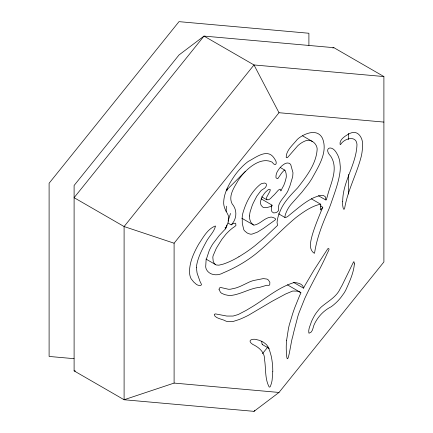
<?xml version="1.0" encoding="UTF-8"?>
<svg xmlns="http://www.w3.org/2000/svg" width="433" height="433" viewBox="0 0 433 433"><rect width="100%" height="100%" fill="white"/><g stroke="black" fill="none" stroke-linecap="round" stroke-linejoin="round"><path stroke-width="0.65" d="M320.458 205.902L322.785 207.245L320.588 210.005L320.279 209.161L320.853 205.042L320.615 204.181C311.663 206 303.268 212.008 295.972 217.555C282.695 228.564 271.036 241.365 257.722 252.325C247.373 260.899 235.622 267.691 223.233 272.85C217.891 276.038 209.778 275.54 206.519 269.683A15.263 8.812 -60 0 1 205.686 266.798L206.103 260L209.199 250.664A29.785 17.196 -60 0 1 212.884 243.866L219.201 235.552L225.55 228.792L225.593 227.466M226.178 211.499L226.367 206.173M226.924 190.872L226.995 188.88M286.619 340.241L288.465 328.474A70.617 40.772 -60 0 1 289.379 324.593L292.703 313.584A198 114.317 -60 0 1 294.684 307.863L299.647 295.544A25.341 14.63 -60 0 1 300.502 293.893L300.973 292.724L299.674 291.994A39.923 23.052 -60 0 0 296.935 291.111L292.686 291.036L285.596 294.007L272.151 301.249L248.423 315.3A150.727 87.022 -60 0 1 239.341 319.473L232.543 321.67L227.374 321.486A41.557 23.994 -60 0 1 226.004 321.156C223.071 319.126 214.654 318.488 214.259 314.618A1.294 0.747 -60 0 1 214.497 314.228L215.526 313.903L226.795 316.052L233.084 316.052L238.204 314.542L246.301 310.304A147.491 85.155 -60 0 0 249.446 308.404C264.384 299.853 277.71 287.366 294.429 282.446C297.66 282.971 302.299 283.545 303.381 287.231A6.333 3.659 -60 0 1 303.473 287.81L303.528 288.145L303.961 287.339A37.2 21.477 -60 0 1 304.697 285.877L313.703 270.582L327.721 248.823A1.873 1.083 -60 0 1 327.998 248.65A1.748 1.007 -60 0 1 328.593 248.542A1.943 1.12 -60 0 1 328.874 248.666L329.02 249.641L327.954 251.946A73.112 42.212 -60 0 0 326.893 254.144C320.691 268.227 312.805 281.445 306.228 295.355A56.858 32.827 -60 0 0 304.691 298.635L299.041 312.794A58.152 33.574 -60 0 0 297.807 316.518L293.693 332.317A209.929 121.202 -60 0 0 292.605 337.155C291.036 340.121 287.149 373.944 286.321 350.649A59.489 34.348 -60 0 1 286.262 349.182A68.203 39.376 -60 0 1 286.624 340.235M322.785 207.245L322.103 208.868A91.628 52.902 -60 0 0 321.037 211.38C317.892 219.179 314.639 226.962 312.28 235.049C310.764 240.716 308.236 249.386 314.223 253.251L314.558 253.181C316.761 238.096 322.563 223.596 328.696 209.604A131.183 75.737 -60 0 0 330.855 203.921C334.46 193.259 338.693 182.634 340.084 171.392A38.136 22.018 -60 0 0 340.273 166.429L339.791 161.655A43.679 25.217 -60 0 0 338.076 155.853A43.262 24.979 -60 0 0 336.755 153.331C331.932 144.14 322.866 147.956 330.79 156.291C338.871 168.967 330.471 183.473 327.359 196.279C326.006 200.863 326.195 200.944 325.259 196.658C322.374 193.562 317.394 196.533 314.125 197.524C305.26 201.594 297.931 208.213 290.391 214.265C288.708 215.482 287.144 217.637 284.865 217.426L278.468 213.734M280.178 167.447L285.006 170.25L285.964 172.919A29.179 16.849 -60 0 1 286.191 174.304L286.305 176.48A7.918 4.568 -60 0 1 286.181 177.611L285.531 180.252A43.852 25.32 -60 0 1 284.941 182.228L283.891 185.091A7.702 4.444 -60 0 1 283.539 185.817L282.57 187.586A44.301 25.579 -60 0 0 281.694 189.27L281.537 189.578A21.222 12.254 -60 0 0 281.169 190.336L280.849 190.969L280.822 190.536A2.858 1.651 -60 0 0 280.795 190.206A3.556 2.057 -60 0 0 280.535 189.497L280.324 189.27A1.51 0.871 -60 0 0 280.005 189.178L278.435 190.071L275.945 192.874A24.313 14.04 -60 0 1 273.743 195.256C271.588 196.766 269.418 201.258 266.376 199.456A1.694 0.98 -60 0 1 266.241 198.888L266.777 197.058L269.981 191.159A6.322 3.648 -60 0 0 270.181 190.271L270.214 189.751A2.787 1.608 -60 0 0 270.187 189.627A0.801 0.465 -60 0 0 270.116 189.486L269.948 189.356A2.371 1.369 -60 0 0 269.44 189.291L268.709 189.481A17.347 10.013 -60 0 1 268.33 189.594L265.537 192.079A31.409 18.132 -60 0 0 264.444 193.389L262.106 196.799L260.639 200.944A4.855 2.804 -60 0 0 260.498 201.794L260.493 202.79A11.464 6.619 -60 0 0 260.617 203.862L261.218 205.469L262.799 207.093A8.676 5.007 -60 0 0 263.735 207.553L266.825 207.58L270.414 206.59A4.633 2.674 -60 0 0 271.047 206.168L272.081 205.356A6.684 3.859 -60 0 0 271.594 206.893M271.61 206.887L271.453 207.9A26.738 15.436 -60 0 0 271.388 208.489L271.345 209.063A5.689 3.285 -60 0 0 271.367 209.664L271.421 210.108A9.705 5.602 -60 0 0 271.653 211.023L271.897 211.575A3.518 2.03 -60 0 0 272.178 211.91L273.678 212.949L275.87 212.663A5.634 3.253 -60 0 0 276.774 212.24L277.277 211.894A3.415 1.97 -60 0 0 278.338 210.725L278.527 210.406A0.882 0.509 -60 0 0 278.641 210.097C276.655 201.962 286.608 196.317 288.703 188.82A38.802 22.402 -60 0 0 289.915 185.919L292.692 176.675L292.979 172.756L290.754 164.675L289.542 163.333L287.566 162.997A14.37 8.297 -60 0 0 286.473 163.144L284.692 163.798L282.332 165.449A11.041 6.376 -60 0 0 281.374 166.321L280.324 167.436A19.81 11.437 -60 0 0 278.966 169.092L277.461 171.333A6.944 4.011 -60 0 0 276.806 172.707L276.341 174.098A10.349 5.975 -60 0 0 276.043 175.403L275.94 177.227A3.35 1.932 -60 0 0 276.151 177.893L277.466 178.699A1.651 0.953 -60 0 0 277.862 178.558L280.335 174.986A11.052 6.381 -60 0 1 280.99 173.979L281.239 173.622A16.01 9.245 -60 0 1 282.029 172.583L283.442 171.019A6.241 3.605 -60 0 1 284.097 170.467A6.901 3.984 -60 0 1 284.346 170.288L284.557 170.164A0.747 0.433 -60 0 1 284.833 170.137M225.025 227.753L225.55 228.792L226.789 224.96M228.034 221.122L230.524 213.447M225.55 228.792C227.682 224.213 230.405 218.411 227.401 213.583C225.571 210.617 224.018 207.385 223.704 203.867C223.358 193.481 229.019 183.998 234.621 175.657A47.073 27.176 -60 0 1 239.222 169.85L242.334 166.526A40.567 23.42 -60 0 1 248.309 161.401C254.826 158.137 265.586 149.282 272.395 156.015A47.863 27.636 -60 0 1 273.661 157.482L273.965 157.899A28.297 16.335 -60 0 1 274.652 158.981C277.688 162.37 276.13 167.825 272.081 162.131C261.343 156.784 248.775 167.138 242.177 175.019A43.803 25.287 -60 0 0 238.128 180.501C234.323 187.251 227.969 195.97 232.153 203.916C237.49 209.881 236.948 219.347 231.162 224.862L228.039 223.055M262.782 344.186C261.619 345.377 261.949 341.713 261.743 341.177M383.898 76.554L253.998 64.95L124.098 226.546L124.098 399.746L253.998 411.35L278.998 392.45L383.898 261.954L383.898 76.554L333.903 47.684L204.003 36.085L179.002 54.98L74.103 185.481L74.103 370.881L124.098 399.746L174.098 383.081L174.098 243.211L278.998 112.715L383.898 122.084M262.441 353.707L267.93 346.882M253.998 411.35L254.848 410.295M226.28 190.401L245.435 171.327M231.162 224.862L233.555 223.401L235.249 223.195A3.134 1.808 -60 0 1 235.752 223.596L235.909 225.566L234.101 227.006A18.386 10.614 -60 0 0 232.656 227.975L230.453 229.755A37.482 21.639 -60 0 0 225.972 234.172L221.788 239.465L217.247 246.734A83.796 48.382 -60 0 0 216.105 248.775L213.079 255.833A9.385 5.418 -60 0 0 212.83 257.456L213.193 261.077A15.842 9.147 -60 0 0 213.918 262.831L215.271 264.433A11.258 6.5 -60 0 0 216.294 264.98L218.909 265.18L223.174 264.13A97.246 56.144 -60 0 0 238.908 256.747M238.908 256.796L245.381 252.677A157.672 91.033 -60 0 0 254.864 245.803L264.904 237.371L277.607 225.349L277.039 222.616L277.407 219.628A26.462 15.279 -60 0 1 278.495 215.499L278.895 214.324A20.048 11.577 -60 0 1 279.518 212.749C283.014 202.768 290.559 195.256 297.704 187.792C306.423 176.496 316.485 163.685 317.167 148.925A17.888 10.327 -60 0 0 316.442 145.953C314.564 141.602 308.951 138.56 304.523 141.255A26.061 15.047 -60 0 0 301.449 142.906L300.437 143.583A19.745 11.399 -60 0 0 297.66 145.872L287.588 157.477A1.846 1.066 -60 0 1 287.052 157.709L286.733 157.715A2.511 1.451 -60 0 1 286.197 157.439C286.013 150.403 293.087 144.784 297.157 139.588A19.074 11.014 -60 0 1 299.484 137.624C306.061 132.904 317.421 128.796 322.341 138.03C328.29 151.918 318.423 166.553 311.987 178.461A60.793 35.1 -60 0 1 308.399 183.868L301.741 192.371L290.944 204.484A18.137 10.473 -60 0 0 288.097 208.554A17.212 9.937 -60 0 0 287.117 210.357L285.856 213.209A32.296 18.646 -60 0 0 285.287 214.714L284.865 217.426M332.858 48.036L333.903 47.684M74.005 358.67L49.102 356.446L49.102 183.246L179.002 21.65L308.902 33.254L308.902 45.384M74.103 370.881L75.445 371M174.098 383.081L278.998 392.45M174.098 243.211L124.098 226.546L74.103 197.681L204.003 36.085L253.998 64.95L278.998 112.715M302.575 135.838L312.458 141.542M318.482 195.77L326.038 200.138M311.311 198.812L320.615 204.181M261.738 196.847L266.972 199.873M261.083 198.807L272.13 205.188M241.82 218.243L253.451 224.954M293.639 282.44L303.522 288.145M287.42 284.849L300.789 292.573M205.973 259.064L215.271 264.433M262.279 344.511L269.256 348.538M348.543 133.342L348.543 139.513M348.543 174.461L348.543 194.011M272.785 371.281L272.119 380.12A30.526 17.623 -60 0 1 271.507 383.048L270.468 386.214L269.862 387.037L269.191 387.042C264.79 378.913 266.014 368.976 264.617 360.045C264.931 352.31 259.015 347.293 252.639 344.349C245.998 339.748 253.754 338.216 257.678 339.927A43.013 24.833 -60 0 1 259.643 340.435L263.399 342.184L266.154 344.349A31.268 18.051 -60 0 1 267.773 346.449L269.537 350.243L271.053 355.444A92.326 53.302 -60 0 1 271.94 360.023L272.362 363.26A92.202 53.232 -60 0 1 272.72 368.153L272.785 371.281M196.344 267.34L197.085 273.093L199.976 281.32A37.66 21.742 -60 0 0 200.88 283.085C203.575 286.944 196.555 285.58 195.44 283.48A71.71 41.4 -60 0 1 193.719 282.029L191.11 278.749A24.124 13.926 -60 0 1 189.519 272.173C189.448 262.122 193.86 252.634 198.736 244.077C203.196 237.463 207.51 229.025 215.288 225.994L215.477 226.123C214.119 232.088 208.803 236.602 206.086 242.069C201.827 249.987 197.41 258.29 196.344 267.34M342.698 201.502C342.038 204.067 343.818 214.828 345.101 205.805C348.56 188.669 357.019 173.097 361.306 156.216A39.858 23.014 -60 0 0 362.459 146.928C363.785 139.615 358.8 129.299 350.162 133.283C346.081 135.345 339.001 139.372 340.127 144.552A1.126 0.649 -60 0 0 340.674 144.416C344.013 138.582 356.164 134.885 356.976 144.308C356.565 164.167 342.649 181.389 342.698 201.502M249.565 215.986L249.597 217.831A15.853 9.153 -60 0 0 249.83 219.439L250.447 221.333A26.402 15.242 -60 0 0 251.124 222.676L253.283 224.895A7.415 4.281 -60 0 0 254.404 225.095C260.417 223.921 264.368 217.929 270.598 217.144A12.194 7.042 -60 0 1 271.897 217.155L273.97 217.848A31.804 18.365 -60 0 1 275.004 218.432L275.74 219.158L275.101 220.034L263.367 228.451L257.31 232.18L252.006 234.112A14.257 8.232 -60 0 1 250.214 234.123L248.206 233.49A43.554 25.146 -60 0 1 246.805 232.721L244.445 230.708A13.001 7.507 -60 0 1 243.725 229.485L242.296 223.536L242.199 217.182A31.447 18.154 -60 0 1 242.729 213.686C245.776 202.601 251.329 191.575 260.455 184.274A11.393 6.582 -60 0 1 261.781 183.56L264.401 183.04A9.954 5.748 -60 0 1 265.429 183.316L266.284 183.928L266.468 184.918A7.166 4.141 -60 0 1 266.371 185.438L266.149 186.163A2.685 1.548 -60 0 1 265.873 186.753L265.748 186.953A3.166 1.829 -60 0 1 264.59 188.241L261.9 189.952A9.25 5.342 -60 0 0 260.726 190.964L256.769 196.241L253.31 202.925A46.05 26.586 -60 0 0 252.093 205.821L250.166 211.705A18.76 10.83 -60 0 0 249.56 215.986M219.055 289.379L220.381 292.123A18.592 10.733 -60 0 0 221.685 293.303L224.667 294.624L228.424 295.414A46.277 26.716 -60 0 0 230.215 295.533C240.439 294.662 249.348 288.4 259.627 287.333A37.352 21.563 -60 0 0 260.769 287.036L266.782 285.25L268.823 285.374A1.694 0.98 -60 0 0 269.223 285.217L269.51 284.99A0.763 0.444 -60 0 0 269.754 284.649L269.856 282.219L268.314 279.951A18.765 10.836 -60 0 0 266.885 279.063L263.318 278.598L253.397 280.557A54.65 31.555 -60 0 0 249.446 281.975L241.841 285.628A65.107 37.59 -60 0 1 239.151 286.798A66.677 38.499 -60 0 1 235.59 288.064L230.692 289.163A32.8 18.938 -60 0 1 228.391 289.244L220.76 287.49A3.556 2.051 -60 0 0 220.451 287.463L219.704 287.788L219.136 288.908A1.716 0.99 -60 0 0 219.055 289.379M354.383 263.897C353.631 273.153 349.474 281.807 345.734 290.186A25.736 14.857 -60 0 1 343.894 293.314L340.782 297.601A33.671 19.442 -60 0 1 336.1 302.678L334.103 304.464A41.216 23.793 -60 0 1 331.191 306.753C323.9 310.412 318.217 316.388 314.596 323.705C312.718 326.742 313.346 332.176 309.097 333.215L308.864 333.069C308.085 329.372 310.255 325.578 311.3 322.055A26.245 15.155 -60 0 1 312.388 319.549L314.196 316.112A24.605 14.208 -60 0 1 316.55 312.502L318.748 309.725A33.022 19.063 -60 0 1 321.156 307.1C327.927 301.244 336.582 297.038 340.387 288.329A59.516 34.364 -60 0 0 342.194 285.147L353.523 261.954A0.568 0.33 -60 0 1 354.005 261.824L354.383 263.897"/></g></svg>
